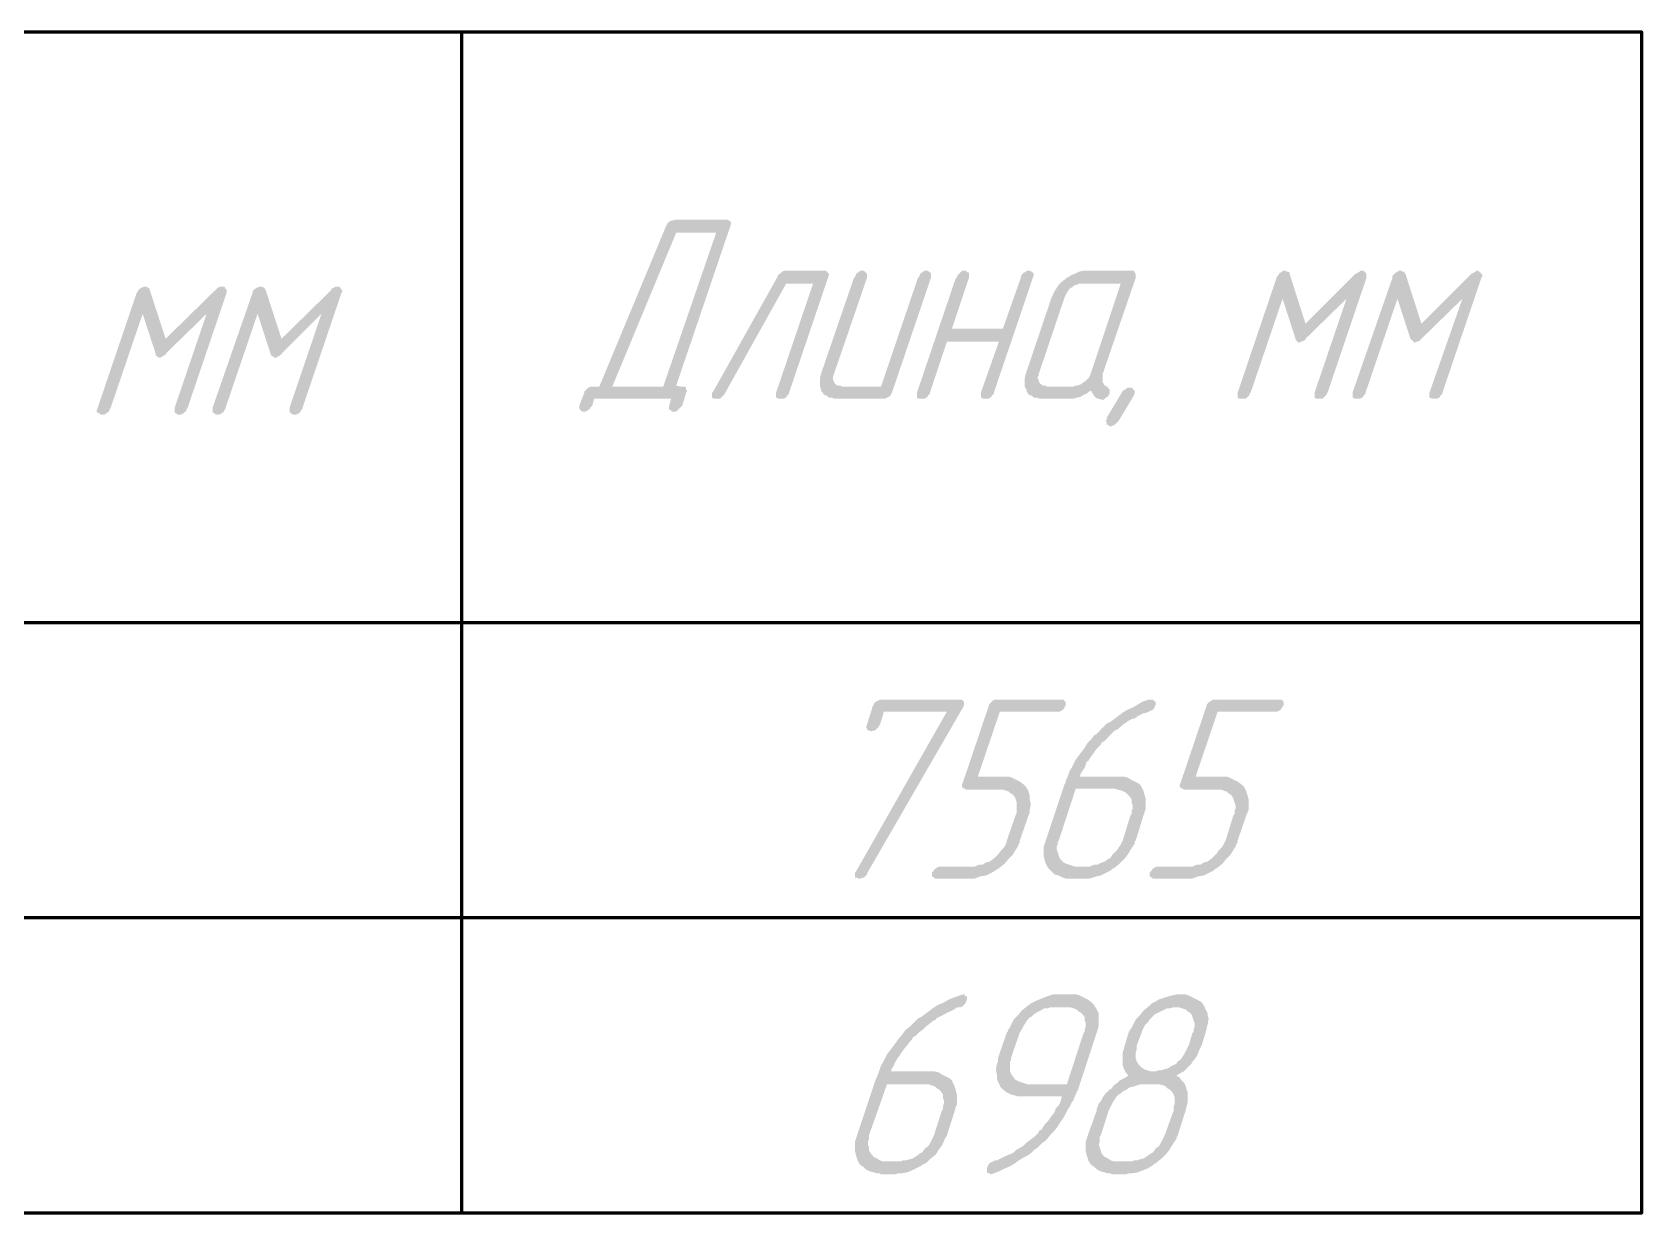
# Model space of a CAD drawing. Extents: x 260 to 1101, y 70 to 664.
# Drawn here: x 587.4 to 628.31, y 279.02 to 309.02 of the extents above; entities that cross this region are included whole.
import ezdxf

# ---------------------------------------------------------------- set-up
doc = ezdxf.new("R2010")
doc.units = 0
doc.header["$MEASUREMENT"] = 0
doc.layers.add('PDF _Геометрия', color=7, linetype='CONTINUOUS')
doc.layers.add('PDF _Сплошная заливка', color=7, linetype='CONTINUOUS')

msp = doc.modelspace()

# ---------------------------------------------------------------- hatches: boundary and pattern name
at = {"layer": 'PDF _Сплошная заливка', "transparency": 33554559}
h = msp.add_hatch(color=256, dxfattribs=at)
h.paths.add_polyline_path([(604.781, 303.918), (603.765, 303.918), (602.14, 300.006), (603.435, 300.006)], flags=0)
h.paths.add_polyline_path([(605.085, 304.248), (605.111, 304.223), (605.136, 304.223), (605.161, 304.172), (605.161, 304.147), (605.136, 304.07), (603.765, 300.032), (603.917, 300.006), (603.943, 300.006), (603.968, 300.006), (603.993, 300.006), (604.019, 299.981), (604.019, 299.93), (604.044, 299.905), (604.019, 299.854), (603.917, 299.524), (603.917, 299.524), (603.892, 299.498), (603.866, 299.473), (603.816, 299.422), (603.816, 299.422), (603.79, 299.397), (603.74, 299.371), (603.689, 299.371), (603.689, 299.371), (603.663, 299.371), (603.638, 299.397), (603.613, 299.422), (603.587, 299.422), (603.587, 299.448), (603.587, 299.473), (603.587, 299.524), (603.638, 299.702), (601.683, 299.702), (601.632, 299.524), (601.632, 299.524), (601.607, 299.498), (601.581, 299.473), (601.556, 299.422), (601.53, 299.422), (601.505, 299.397), (601.454, 299.371), (601.429, 299.371), (601.404, 299.371), (601.378, 299.371), (601.353, 299.397), (601.327, 299.422), (601.327, 299.422), (601.302, 299.448), (601.302, 299.473), (601.302, 299.524), (601.429, 299.854), (601.429, 299.854), (601.429, 299.879), (601.454, 299.905), (601.48, 299.93), (601.505, 299.956), (601.53, 299.981), (601.581, 300.006), (601.632, 300.006), (601.81, 300.006), (603.511, 304.096), (603.536, 304.121), (603.536, 304.147), (603.562, 304.172), (603.587, 304.197), (603.638, 304.223), (603.74, 304.248), (605.06, 304.248)], flags=0)
for points in [[(607.574, 302.953), (607.599, 302.927), (607.624, 302.902), (607.65, 302.877), (607.65, 302.851), (607.624, 302.775), (606.634, 299.854), (606.634, 299.829), (606.609, 299.803), (606.583, 299.778), (606.558, 299.727), (606.533, 299.727), (606.507, 299.702), (606.482, 299.702), (606.431, 299.702), (606.406, 299.702), (606.406, 299.702), (606.355, 299.702), (606.329, 299.727), (606.304, 299.727), (606.304, 299.752), (606.304, 299.803), (606.304, 299.854), (607.243, 302.623), (606.558, 302.623), (604.984, 299.803), (604.984, 299.803), (604.984, 299.803), (604.933, 299.752), (604.882, 299.702), (604.831, 299.702), (604.806, 299.702), (604.781, 299.702), (604.755, 299.702), (604.73, 299.702), (604.679, 299.727), (604.679, 299.727), (604.679, 299.752), (604.679, 299.803), (604.679, 299.854), (604.704, 299.879), (606.355, 302.826), (606.355, 302.826), (606.355, 302.851), (606.406, 302.877), (606.456, 302.927), (606.507, 302.953), (606.533, 302.953), (607.548, 302.953)], [(610.163, 302.953), (610.189, 302.927), (610.214, 302.902), (610.24, 302.902), (610.24, 302.877), (610.24, 302.826), (610.24, 302.775), (609.249, 299.854), (609.249, 299.854), (609.224, 299.829), (609.224, 299.803), (609.199, 299.778), (609.173, 299.752), (609.122, 299.727), (609.072, 299.702), (609.021, 299.702), (607.827, 299.702), (607.777, 299.702), (607.726, 299.727), (607.65, 299.727), (607.599, 299.778), (607.523, 299.803), (607.472, 299.879), (607.472, 299.879), (607.447, 299.905), (607.447, 299.956), (607.421, 300.006), (607.421, 300.083), (607.421, 300.159), (607.421, 300.235), (607.447, 300.337), (608.284, 302.775), (608.284, 302.775), (608.31, 302.8), (608.335, 302.851), (608.361, 302.902), (608.386, 302.902), (608.411, 302.927), (608.437, 302.953), (608.488, 302.953), (608.513, 302.953), (608.538, 302.953), (608.564, 302.927), (608.589, 302.902), (608.589, 302.902), (608.615, 302.877), (608.615, 302.826), (608.615, 302.775), (607.777, 300.337), (607.777, 300.337), (607.777, 300.311), (607.751, 300.286), (607.751, 300.26), (607.751, 300.21), (607.751, 300.184), (607.777, 300.133), (607.777, 300.108), (607.802, 300.108), (607.802, 300.083), (607.827, 300.057), (607.878, 300.032), (607.904, 300.032), (607.954, 300.032), (607.98, 300.006), (608.97, 300.006), (609.91, 302.775), (609.91, 302.775), (609.935, 302.8), (609.96, 302.851), (609.986, 302.902), (610.011, 302.902), (610.036, 302.927), (610.087, 302.953), (610.138, 302.953), (610.138, 302.953)], [(612.753, 302.953), (612.804, 302.927), (612.83, 302.902), (612.83, 302.902), (612.855, 302.877), (612.855, 302.826), (612.83, 302.775), (611.839, 299.854), (611.839, 299.829), (611.814, 299.803), (611.788, 299.778), (611.763, 299.727), (611.738, 299.727), (611.712, 299.702), (611.687, 299.702), (611.636, 299.702), (611.611, 299.702), (611.611, 299.702), (611.56, 299.702), (611.535, 299.727), (611.509, 299.727), (611.509, 299.752), (611.509, 299.803), (611.509, 299.854), (611.966, 301.149), (610.646, 301.149), (610.214, 299.854), (610.214, 299.829), (610.189, 299.803), (610.163, 299.778), (610.138, 299.727), (610.113, 299.727), (610.087, 299.702), (610.036, 299.702), (609.986, 299.702), (609.986, 299.702), (609.96, 299.702), (609.935, 299.702), (609.884, 299.727), (609.884, 299.727), (609.884, 299.752), (609.884, 299.803), (609.884, 299.854), (610.874, 302.775), (610.9, 302.775), (610.9, 302.8), (610.925, 302.851), (610.976, 302.902), (610.976, 302.902), (611.001, 302.927), (611.052, 302.953), (611.103, 302.953), (611.103, 302.953), (611.128, 302.953), (611.154, 302.927), (611.205, 302.902), (611.205, 302.902), (611.205, 302.877), (611.205, 302.826), (611.205, 302.775), (610.773, 301.48), (612.068, 301.48), (612.525, 302.775), (612.525, 302.775), (612.525, 302.8), (612.55, 302.851), (612.601, 302.902), (612.601, 302.902), (612.652, 302.927), (612.677, 302.953), (612.728, 302.953)], [(621.234, 302.953), (621.259, 302.927), (621.285, 302.902), (621.285, 302.902), (621.31, 302.877), (621.31, 302.826), (621.31, 302.8), (621.31, 302.775), (620.32, 299.854), (620.295, 299.829), (620.295, 299.803), (620.269, 299.778), (620.218, 299.727), (620.218, 299.727), (620.193, 299.702), (620.142, 299.702), (620.091, 299.702), (620.091, 299.702), (620.066, 299.702), (620.041, 299.702), (619.99, 299.727), (619.99, 299.727), (619.99, 299.752), (619.99, 299.803), (619.99, 299.854), (620.802, 302.242), (619.761, 301.226), (619.761, 301.226), (619.761, 301.2), (619.711, 301.175), (619.66, 301.149), (619.634, 301.149), (619.609, 301.124), (619.584, 301.124), (619.558, 301.149), (619.533, 301.175), (619.507, 301.2), (619.507, 301.226), (619.177, 302.242), (618.365, 299.854), (618.339, 299.829), (618.339, 299.803), (618.314, 299.778), (618.263, 299.727), (618.263, 299.727), (618.238, 299.702), (618.187, 299.702), (618.136, 299.702), (618.136, 299.702), (618.111, 299.702), (618.085, 299.702), (618.035, 299.727), (618.035, 299.727), (618.035, 299.752), (618.035, 299.803), (618.035, 299.854), (619.025, 302.775), (619.025, 302.8), (619.05, 302.826), (619.076, 302.851), (619.101, 302.902), (619.127, 302.902), (619.127, 302.902), (619.152, 302.927), (619.203, 302.953), (619.253, 302.953), (619.253, 302.953), (619.279, 302.927), (619.304, 302.927), (619.33, 302.927), (619.33, 302.927), (619.355, 302.902), (619.355, 302.877), (619.761, 301.607), (621.031, 302.877), (621.031, 302.877), (621.056, 302.877), (621.082, 302.902), (621.132, 302.927), (621.158, 302.953), (621.209, 302.953), (621.209, 302.953)], [(624.154, 302.953), (624.179, 302.927), (624.205, 302.902), (624.23, 302.902), (624.23, 302.877), (624.255, 302.826), (624.255, 302.8), (624.23, 302.775), (623.24, 299.854), (623.24, 299.829), (623.214, 299.803), (623.189, 299.778), (623.164, 299.727), (623.138, 299.727), (623.113, 299.702), (623.088, 299.702), (623.037, 299.702), (623.011, 299.702), (623.011, 299.702), (622.961, 299.702), (622.935, 299.727), (622.91, 299.727), (622.91, 299.752), (622.91, 299.803), (622.91, 299.854), (623.748, 302.242), (622.707, 301.226), (622.707, 301.226), (622.681, 301.2), (622.656, 301.175), (622.605, 301.149), (622.58, 301.149), (622.529, 301.124), (622.529, 301.124), (622.504, 301.149), (622.478, 301.175), (622.453, 301.2), (622.427, 301.226), (622.097, 302.242), (621.285, 299.854), (621.285, 299.829), (621.259, 299.803), (621.234, 299.778), (621.209, 299.727), (621.183, 299.727), (621.158, 299.702), (621.132, 299.702), (621.082, 299.702), (621.056, 299.702), (621.056, 299.702), (621.005, 299.702), (620.98, 299.727), (620.955, 299.727), (620.955, 299.752), (620.955, 299.803), (620.955, 299.854), (621.97, 302.775), (621.97, 302.8), (621.97, 302.826), (621.996, 302.851), (622.046, 302.902), (622.046, 302.902), (622.046, 302.902), (622.097, 302.927), (622.123, 302.953), (622.173, 302.953), (622.199, 302.953), (622.224, 302.927), (622.25, 302.927), (622.25, 302.927), (622.275, 302.927), (622.275, 302.902), (622.3, 302.877), (622.707, 301.607), (623.976, 302.877), (623.976, 302.877), (623.976, 302.877), (624.027, 302.902), (624.078, 302.927), (624.103, 302.953), (624.129, 302.953)], [(592.263, 302.546), (592.288, 302.546), (592.313, 302.496), (592.313, 302.496), (592.339, 302.47), (592.339, 302.445), (592.339, 302.419), (592.339, 302.394), (591.349, 299.473), (591.323, 299.448), (591.323, 299.422), (591.298, 299.371), (591.247, 299.346), (591.247, 299.321), (591.222, 299.321), (591.171, 299.295), (591.12, 299.295), (591.12, 299.295), (591.095, 299.295), (591.069, 299.321), (591.019, 299.346), (591.019, 299.346), (591.019, 299.371), (591.019, 299.397), (591.019, 299.473), (591.831, 301.861), (590.79, 300.845), (590.79, 300.819), (590.79, 300.819), (590.739, 300.794), (590.688, 300.768), (590.663, 300.743), (590.638, 300.743), (590.612, 300.743), (590.587, 300.768), (590.562, 300.794), (590.536, 300.794), (590.536, 300.845), (590.206, 301.861), (589.393, 299.473), (589.368, 299.448), (589.368, 299.422), (589.343, 299.371), (589.292, 299.346), (589.292, 299.321), (589.267, 299.321), (589.216, 299.295), (589.165, 299.295), (589.165, 299.295), (589.14, 299.295), (589.114, 299.321), (589.063, 299.346), (589.063, 299.346), (589.038, 299.371), (589.038, 299.397), (589.063, 299.473), (590.054, 302.394), (590.054, 302.394), (590.079, 302.419), (590.104, 302.47), (590.13, 302.496), (590.155, 302.496), (590.155, 302.521), (590.181, 302.521), (590.231, 302.546), (590.282, 302.546), (590.282, 302.546), (590.308, 302.546), (590.333, 302.521), (590.358, 302.521), (590.358, 302.521), (590.384, 302.496), (590.384, 302.47), (590.79, 301.226), (592.06, 302.47), (592.06, 302.47), (592.085, 302.496), (592.11, 302.521), (592.161, 302.546), (592.187, 302.546), (592.237, 302.546), (592.237, 302.546)], [(595.183, 302.546), (595.208, 302.546), (595.233, 302.496), (595.259, 302.496), (595.259, 302.47), (595.284, 302.445), (595.284, 302.419), (595.259, 302.394), (594.269, 299.473), (594.269, 299.448), (594.243, 299.422), (594.218, 299.371), (594.192, 299.346), (594.167, 299.321), (594.142, 299.321), (594.116, 299.295), (594.065, 299.295), (594.04, 299.295), (594.04, 299.295), (593.989, 299.321), (593.964, 299.346), (593.939, 299.346), (593.939, 299.371), (593.939, 299.397), (593.939, 299.473), (594.751, 301.861), (593.735, 300.845), (593.735, 300.819), (593.71, 300.819), (593.685, 300.794), (593.634, 300.768), (593.608, 300.743), (593.558, 300.743), (593.558, 300.743), (593.532, 300.768), (593.481, 300.794), (593.481, 300.794), (593.456, 300.845), (593.126, 301.861), (592.313, 299.473), (592.313, 299.448), (592.288, 299.422), (592.263, 299.371), (592.237, 299.346), (592.212, 299.321), (592.187, 299.321), (592.161, 299.295), (592.11, 299.295), (592.085, 299.295), (592.085, 299.295), (592.034, 299.321), (592.009, 299.346), (591.983, 299.346), (591.983, 299.371), (591.983, 299.397), (591.983, 299.473), (592.999, 302.394), (592.999, 302.394), (592.999, 302.419), (593.024, 302.47), (593.075, 302.496), (593.075, 302.496), (593.075, 302.521), (593.126, 302.521), (593.151, 302.546), (593.202, 302.546), (593.228, 302.546), (593.253, 302.546), (593.278, 302.521), (593.278, 302.521), (593.304, 302.521), (593.304, 302.496), (593.329, 302.47), (593.735, 301.226), (595.005, 302.47), (595.005, 302.47), (595.005, 302.496), (595.056, 302.521), (595.106, 302.546), (595.132, 302.546), (595.157, 302.546)], [(615.343, 299.981), (615.369, 299.956), (615.394, 299.93), (615.394, 299.93), (615.419, 299.905), (615.419, 299.854), (615.419, 299.829), (615.419, 299.829), (615.419, 299.829), (615.394, 299.778), (615.013, 299.143), (614.962, 299.092), (614.937, 299.067), (614.912, 299.041), (614.912, 299.041), (614.861, 299.016), (614.835, 299.016), (614.81, 298.99), (614.81, 298.99), (614.759, 299.016), (614.734, 299.041), (614.708, 299.041), (614.708, 299.067), (614.708, 299.092), (614.683, 299.143), (614.708, 299.168), (614.708, 299.168), (614.708, 299.219), (615.089, 299.854), (615.115, 299.905), (615.165, 299.93), (615.191, 299.93), (615.191, 299.956), (615.242, 299.981), (615.267, 299.981), (615.292, 299.981), (615.292, 299.981)], [(611.001, 292.056), (611.027, 292.056), (611.052, 292.031), (611.077, 292.005), (611.077, 292.005), (611.077, 291.955), (611.077, 291.904), (611.052, 291.853), (608.615, 287.637), (608.615, 287.611), (608.615, 287.611), (608.589, 287.586), (608.538, 287.535), (608.437, 287.51), (608.411, 287.51), (608.386, 287.51), (608.361, 287.535), (608.31, 287.535), (608.31, 287.56), (608.31, 287.586), (608.31, 287.611), (608.31, 287.662), (608.335, 287.687), (610.646, 291.751), (609.046, 291.751), (608.945, 291.421), (608.919, 291.396), (608.919, 291.37), (608.894, 291.345), (608.843, 291.294), (608.843, 291.294), (608.818, 291.269), (608.767, 291.269), (608.716, 291.243), (608.716, 291.243), (608.691, 291.269), (608.665, 291.269), (608.615, 291.294), (608.615, 291.294), (608.615, 291.32), (608.589, 291.37), (608.615, 291.396), (608.615, 291.421), (608.767, 291.904), (608.767, 291.904), (608.792, 291.929), (608.792, 291.955), (608.818, 291.98), (608.843, 292.005), (608.894, 292.031), (608.945, 292.056), (608.995, 292.056), (610.976, 292.056)], [(613.591, 292.056), (613.617, 292.056), (613.642, 292.005), (613.667, 292.005), (613.667, 291.98), (613.667, 291.929), (613.667, 291.904), (613.667, 291.904), (613.642, 291.878), (613.617, 291.828), (613.591, 291.802), (613.566, 291.777), (613.54, 291.777), (613.515, 291.751), (613.439, 291.751), (611.992, 291.751), (611.433, 290.1), (612.119, 290.1), (612.144, 290.1), (612.22, 290.1), (612.296, 290.075), (612.398, 290.024), (612.499, 289.973), (612.601, 289.897), (612.626, 289.872), (612.677, 289.821), (612.677, 289.796), (612.703, 289.77), (612.728, 289.694), (612.753, 289.618), (612.753, 289.516), (612.779, 289.389), (612.753, 289.262), (612.753, 289.186), (612.728, 289.135), (612.499, 288.475), (612.499, 288.475), (612.499, 288.449), (612.499, 288.424), (612.474, 288.399), (612.449, 288.322), (612.398, 288.246), (612.322, 288.119), (612.22, 288.018), (612.119, 287.891), (611.992, 287.789), (611.966, 287.789), (611.966, 287.764), (611.941, 287.764), (611.915, 287.738), (611.865, 287.713), (611.839, 287.687), (611.738, 287.637), (611.636, 287.586), (611.484, 287.56), (611.357, 287.51), (611.281, 287.51), (611.205, 287.51), (610.367, 287.51), (610.341, 287.51), (610.316, 287.535), (610.265, 287.56), (610.265, 287.56), (610.265, 287.586), (610.265, 287.611), (610.265, 287.662), (610.265, 287.662), (610.29, 287.687), (610.316, 287.713), (610.341, 287.764), (610.367, 287.764), (610.392, 287.789), (610.443, 287.814), (610.494, 287.814), (611.357, 287.814), (611.408, 287.84), (611.484, 287.865), (611.56, 287.865), (611.636, 287.916), (611.738, 287.941), (611.839, 288.018), (611.839, 288.018), (611.865, 288.043), (611.915, 288.094), (611.966, 288.145), (612.017, 288.221), (612.093, 288.297), (612.144, 288.373), (612.169, 288.475), (612.398, 289.135), (612.398, 289.135), (612.423, 289.186), (612.423, 289.237), (612.423, 289.288), (612.423, 289.364), (612.423, 289.44), (612.398, 289.516), (612.372, 289.592), (612.347, 289.592), (612.347, 289.618), (612.322, 289.643), (612.271, 289.669), (612.22, 289.719), (612.144, 289.745), (612.068, 289.77), (611.966, 289.77), (611.128, 289.77), (611.103, 289.796), (611.077, 289.796), (611.052, 289.821), (611.027, 289.846), (611.027, 289.897), (611.052, 289.948), (611.712, 291.904), (611.712, 291.904), (611.712, 291.929), (611.738, 291.955), (611.763, 291.98), (611.788, 292.005), (611.814, 292.031), (611.865, 292.056), (611.941, 292.056), (613.566, 292.056)], [(619.127, 292.056), (619.152, 292.056), (619.203, 292.005), (619.203, 292.005), (619.203, 291.98), (619.203, 291.929), (619.203, 291.904), (619.203, 291.904), (619.177, 291.878), (619.152, 291.828), (619.127, 291.802), (619.101, 291.777), (619.076, 291.777), (619.05, 291.751), (619, 291.751), (617.527, 291.751), (616.968, 290.1), (617.654, 290.1), (617.679, 290.1), (617.755, 290.1), (617.832, 290.075), (617.933, 290.024), (618.035, 289.973), (618.136, 289.897), (618.162, 289.872), (618.212, 289.821), (618.212, 289.796), (618.238, 289.77), (618.263, 289.694), (618.289, 289.618), (618.314, 289.516), (618.314, 289.389), (618.314, 289.262), (618.289, 289.186), (618.263, 289.135), (618.035, 288.475), (618.035, 288.475), (618.035, 288.449), (618.035, 288.424), (618.009, 288.399), (617.984, 288.322), (617.933, 288.246), (617.857, 288.119), (617.755, 288.018), (617.654, 287.891), (617.527, 287.789), (617.502, 287.789), (617.502, 287.764), (617.476, 287.764), (617.451, 287.738), (617.425, 287.713), (617.374, 287.687), (617.273, 287.637), (617.171, 287.586), (617.019, 287.56), (616.892, 287.51), (616.816, 287.51), (616.74, 287.51), (615.902, 287.51), (615.876, 287.51), (615.851, 287.535), (615.8, 287.56), (615.8, 287.56), (615.8, 287.586), (615.8, 287.611), (615.8, 287.662), (615.8, 287.662), (615.826, 287.687), (615.851, 287.713), (615.876, 287.764), (615.902, 287.764), (615.927, 287.789), (615.978, 287.814), (616.029, 287.814), (616.892, 287.814), (616.943, 287.84), (617.019, 287.865), (617.095, 287.865), (617.171, 287.916), (617.273, 287.941), (617.374, 288.018), (617.374, 288.018), (617.4, 288.043), (617.451, 288.094), (617.502, 288.145), (617.552, 288.221), (617.628, 288.297), (617.679, 288.373), (617.73, 288.475), (617.933, 289.135), (617.958, 289.135), (617.958, 289.186), (617.958, 289.237), (617.984, 289.288), (617.984, 289.364), (617.958, 289.44), (617.933, 289.516), (617.908, 289.592), (617.882, 289.592), (617.882, 289.618), (617.857, 289.643), (617.806, 289.669), (617.755, 289.719), (617.679, 289.745), (617.603, 289.77), (617.502, 289.77), (616.664, 289.77), (616.638, 289.796), (616.613, 289.796), (616.587, 289.821), (616.562, 289.846), (616.562, 289.897), (616.587, 289.948), (617.248, 291.904), (617.248, 291.904), (617.248, 291.929), (617.273, 291.955), (617.298, 291.98), (617.324, 292.005), (617.374, 292.031), (617.4, 292.056), (617.476, 292.056), (619.101, 292.056)]]:
    msp.add_hatch(color=256, dxfattribs=at).paths.add_polyline_path(points)
h = msp.add_hatch(color=256, dxfattribs=at)
h.paths.add_polyline_path([(615.064, 302.623), (614.048, 302.623), (614.023, 302.623), (613.998, 302.623), (613.972, 302.597), (613.921, 302.597), (613.871, 302.572), (613.82, 302.521), (613.82, 302.521), (613.794, 302.521), (613.769, 302.496), (613.744, 302.47), (613.693, 302.394), (613.667, 302.343), (613.642, 302.292), (612.982, 300.337), (612.982, 300.337), (612.982, 300.311), (612.982, 300.286), (612.956, 300.26), (612.956, 300.21), (612.982, 300.184), (612.982, 300.133), (613.007, 300.108), (613.007, 300.108), (613.007, 300.083), (613.058, 300.057), (613.083, 300.032), (613.109, 300.032), (613.16, 300.032), (613.185, 300.006), (613.871, 300.006), (613.896, 300.032), (613.947, 300.032), (614.023, 300.057), (614.074, 300.083), (614.099, 300.108), (614.124, 300.108), (614.124, 300.133), (614.15, 300.133), (614.175, 300.159), (614.251, 300.235), (614.277, 300.286), (614.302, 300.337)], flags=0)
h.paths.add_polyline_path([(615.394, 302.953), (615.419, 302.927), (615.419, 302.902), (615.445, 302.877), (615.445, 302.851), (615.445, 302.775), (614.607, 300.337), (614.607, 300.337), (614.607, 300.311), (614.607, 300.311), (614.607, 300.26), (614.607, 300.21), (614.607, 300.133), (614.607, 300.133), (614.607, 300.108), (614.632, 300.083), (614.658, 300.032), (614.683, 300.032), (614.708, 300.006), (614.734, 300.006), (614.734, 299.981), (614.759, 299.956), (614.785, 299.93), (614.785, 299.905), (614.785, 299.879), (614.785, 299.854), (614.785, 299.829), (614.759, 299.803), (614.734, 299.752), (614.683, 299.727), (614.683, 299.727), (614.658, 299.702), (614.632, 299.676), (614.581, 299.676), (614.505, 299.702), (614.505, 299.702), (614.48, 299.702), (614.429, 299.727), (614.378, 299.778), (614.378, 299.778), (614.378, 299.803), (614.353, 299.829), (614.353, 299.829), (614.328, 299.879), (614.302, 299.905), (614.302, 299.905), (614.251, 299.879), (614.201, 299.829), (614.124, 299.803), (614.048, 299.752), (613.947, 299.727), (613.845, 299.702), (613.744, 299.702), (613.033, 299.702), (613.007, 299.702), (612.931, 299.727), (612.855, 299.727), (612.804, 299.778), (612.728, 299.803), (612.677, 299.879), (612.677, 299.879), (612.677, 299.905), (612.652, 299.956), (612.626, 300.006), (612.626, 300.083), (612.626, 300.159), (612.626, 300.235), (612.652, 300.337), (613.312, 302.292), (613.337, 302.318), (613.337, 302.343), (613.363, 302.394), (613.388, 302.445), (613.439, 302.521), (613.49, 302.597), (613.566, 302.673), (613.667, 302.75), (613.667, 302.75), (613.693, 302.775), (613.744, 302.8), (613.82, 302.851), (613.896, 302.877), (613.998, 302.927), (614.099, 302.953), (614.201, 302.953), (615.369, 302.953)], flags=0)
h = msp.add_hatch(color=256, dxfattribs=at)
h.paths.add_polyline_path([(614.886, 289.796), (613.921, 289.796), (613.49, 288.475), (613.464, 288.449), (613.464, 288.424), (613.464, 288.373), (613.439, 288.322), (613.439, 288.246), (613.464, 288.17), (613.49, 288.094), (613.515, 288.018), (613.515, 288.018), (613.54, 287.992), (613.566, 287.967), (613.617, 287.916), (613.667, 287.891), (613.744, 287.865), (613.82, 287.84), (613.896, 287.814), (614.277, 287.814), (614.328, 287.84), (614.404, 287.865), (614.48, 287.865), (614.581, 287.916), (614.658, 287.941), (614.759, 288.018), (614.785, 288.018), (614.81, 288.043), (614.835, 288.094), (614.886, 288.145), (614.962, 288.221), (615.013, 288.297), (615.064, 288.373), (615.115, 288.475), (615.318, 289.135), (615.343, 289.135), (615.343, 289.186), (615.343, 289.237), (615.369, 289.288), (615.369, 289.364), (615.343, 289.44), (615.343, 289.516), (615.292, 289.592), (615.292, 289.592), (615.267, 289.618), (615.242, 289.643), (615.191, 289.694), (615.14, 289.719), (615.089, 289.745), (614.988, 289.77)], flags=0)
h.paths.add_polyline_path([(615.876, 292.056), (615.902, 292.031), (615.927, 292.005), (615.953, 292.005), (615.953, 291.98), (615.953, 291.929), (615.927, 291.878), (615.927, 291.878), (615.927, 291.853), (615.902, 291.828), (615.902, 291.802), (615.876, 291.802), (615.876, 291.802), (615.826, 291.777), (615.775, 291.751), (615.724, 291.726), (615.623, 291.701), (615.47, 291.624), (615.47, 291.599), (615.445, 291.599), (615.419, 291.574), (615.369, 291.574), (615.318, 291.548), (615.267, 291.523), (615.165, 291.447), (615.165, 291.447), (615.115, 291.421), (615.064, 291.37), (615.013, 291.32), (614.912, 291.269), (614.835, 291.193), (614.734, 291.091), (614.632, 290.989), (614.607, 290.989), (614.581, 290.964), (614.556, 290.913), (614.505, 290.862), (614.455, 290.812), (614.404, 290.735), (614.328, 290.634), (614.277, 290.558), (614.251, 290.532), (614.251, 290.507), (614.201, 290.481), (614.175, 290.405), (614.15, 290.329), (614.099, 290.253), (614.048, 290.177), (614.023, 290.1), (615.039, 290.1), (615.064, 290.1), (615.14, 290.1), (615.242, 290.075), (615.318, 290.024), (615.419, 289.973), (615.521, 289.923), (615.572, 289.872), (615.597, 289.821), (615.597, 289.821), (615.623, 289.77), (615.648, 289.719), (615.673, 289.618), (615.699, 289.542), (615.699, 289.415), (615.699, 289.288), (615.673, 289.211), (615.648, 289.135), (615.445, 288.475), (615.445, 288.475), (615.419, 288.449), (615.419, 288.424), (615.419, 288.399), (615.369, 288.322), (615.318, 288.246), (615.242, 288.119), (615.165, 288.018), (615.039, 287.891), (614.912, 287.789), (614.912, 287.789), (614.886, 287.764), (614.861, 287.764), (614.835, 287.738), (614.81, 287.713), (614.759, 287.687), (614.658, 287.637), (614.556, 287.586), (614.429, 287.56), (614.277, 287.51), (614.201, 287.51), (614.124, 287.51), (613.769, 287.51), (613.744, 287.51), (613.667, 287.51), (613.591, 287.535), (613.49, 287.586), (613.388, 287.611), (613.312, 287.687), (613.261, 287.738), (613.21, 287.789), (613.21, 287.789), (613.21, 287.789), (613.185, 287.84), (613.16, 287.891), (613.134, 287.967), (613.109, 288.068), (613.109, 288.195), (613.109, 288.272), (613.109, 288.322), (613.134, 288.399), (613.16, 288.475), (613.642, 289.923), (613.642, 289.923), (613.667, 289.948), (613.667, 289.999), (613.693, 290.05), (613.718, 290.1), (613.744, 290.177), (613.769, 290.253), (613.82, 290.329), (613.871, 290.431), (613.921, 290.532), (613.998, 290.634), (614.074, 290.735), (614.15, 290.837), (614.226, 290.964), (614.328, 291.066), (614.404, 291.167), (614.429, 291.167), (614.455, 291.193), (614.48, 291.218), (614.531, 291.269), (614.581, 291.32), (614.632, 291.37), (614.708, 291.447), (614.81, 291.497), (614.912, 291.574), (615.013, 291.65), (615.115, 291.726), (615.242, 291.802), (615.369, 291.853), (615.496, 291.929), (615.623, 292.005), (615.775, 292.056), (615.851, 292.056), (615.851, 292.056)], flags=0)
h = msp.add_hatch(color=256, dxfattribs=at)
h.paths.add_polyline_path([(610.087, 282.277), (609.122, 282.277), (608.665, 280.982), (608.665, 280.956), (608.665, 280.931), (608.665, 280.88), (608.64, 280.829), (608.64, 280.753), (608.665, 280.677), (608.665, 280.601), (608.716, 280.524), (608.716, 280.499), (608.742, 280.499), (608.767, 280.448), (608.818, 280.423), (608.868, 280.398), (608.945, 280.347), (609.021, 280.321), (609.097, 280.321), (609.478, 280.321), (609.529, 280.347), (609.605, 280.347), (609.681, 280.372), (609.783, 280.398), (609.859, 280.448), (609.96, 280.524), (609.96, 280.524), (610.011, 280.55), (610.036, 280.575), (610.087, 280.652), (610.163, 280.702), (610.214, 280.779), (610.265, 280.88), (610.316, 280.982), (610.519, 281.617), (610.544, 281.642), (610.544, 281.668), (610.544, 281.718), (610.57, 281.794), (610.57, 281.871), (610.544, 281.947), (610.544, 282.023), (610.494, 282.099), (610.494, 282.099), (610.468, 282.125), (610.443, 282.15), (610.392, 282.176), (610.341, 282.226), (610.265, 282.252), (610.189, 282.277)], flags=0)
h.paths.add_polyline_path([(611.077, 284.563), (611.103, 284.538), (611.128, 284.512), (611.154, 284.512), (611.154, 284.462), (611.154, 284.436), (611.128, 284.385), (611.128, 284.385), (611.128, 284.36), (611.103, 284.335), (611.103, 284.309), (611.077, 284.309), (611.077, 284.284), (611.027, 284.258), (610.976, 284.233), (610.9, 284.233), (610.824, 284.182), (610.671, 284.106), (610.671, 284.106), (610.646, 284.106), (610.621, 284.081), (610.57, 284.055), (610.519, 284.03), (610.468, 284.004), (610.367, 283.954), (610.367, 283.928), (610.316, 283.903), (610.265, 283.877), (610.214, 283.827), (610.113, 283.75), (610.036, 283.674), (609.935, 283.598), (609.833, 283.496), (609.808, 283.496), (609.783, 283.471), (609.757, 283.42), (609.706, 283.369), (609.656, 283.293), (609.605, 283.242), (609.529, 283.141), (609.478, 283.064), (609.452, 283.039), (609.452, 283.014), (609.402, 282.963), (609.376, 282.912), (609.326, 282.836), (609.3, 282.76), (609.249, 282.684), (609.224, 282.607), (610.24, 282.607), (610.265, 282.607), (610.341, 282.607), (610.443, 282.582), (610.519, 282.531), (610.621, 282.48), (610.722, 282.429), (610.773, 282.379), (610.798, 282.328), (610.798, 282.303), (610.824, 282.277), (610.849, 282.201), (610.874, 282.125), (610.9, 282.023), (610.9, 281.896), (610.9, 281.769), (610.874, 281.718), (610.849, 281.617), (610.646, 280.982), (610.646, 280.956), (610.621, 280.956), (610.621, 280.931), (610.595, 280.906), (610.57, 280.829), (610.519, 280.728), (610.443, 280.626), (610.367, 280.499), (610.24, 280.398), (610.113, 280.271), (610.113, 280.271), (610.087, 280.271), (610.062, 280.245), (610.036, 280.245), (610.011, 280.22), (609.96, 280.194), (609.859, 280.144), (609.757, 280.093), (609.63, 280.042), (609.478, 280.017), (609.402, 280.017), (609.326, 279.991), (608.97, 279.991), (608.945, 280.017), (608.868, 280.017), (608.792, 280.042), (608.691, 280.067), (608.589, 280.118), (608.513, 280.194), (608.462, 280.22), (608.411, 280.271), (608.411, 280.296), (608.411, 280.296), (608.386, 280.321), (608.361, 280.398), (608.335, 280.474), (608.31, 280.575), (608.31, 280.702), (608.31, 280.753), (608.31, 280.829), (608.335, 280.906), (608.361, 280.982), (608.843, 282.429), (608.843, 282.429), (608.868, 282.455), (608.868, 282.48), (608.894, 282.531), (608.919, 282.607), (608.945, 282.684), (608.97, 282.76), (609.021, 282.836), (609.072, 282.938), (609.122, 283.039), (609.199, 283.141), (609.275, 283.242), (609.351, 283.344), (609.427, 283.446), (609.529, 283.573), (609.605, 283.674), (609.63, 283.674), (609.63, 283.699), (609.681, 283.725), (609.732, 283.776), (609.783, 283.827), (609.833, 283.877), (609.91, 283.954), (610.011, 284.004), (610.113, 284.081), (610.214, 284.157), (610.316, 284.233), (610.443, 284.309), (610.57, 284.36), (610.697, 284.436), (610.824, 284.487), (610.976, 284.538), (611.052, 284.563), (611.052, 284.563)], flags=0)
h = msp.add_hatch(color=256, dxfattribs=at)
h.paths.add_polyline_path([(613.693, 284.233), (613.337, 284.233), (613.261, 284.233), (613.21, 284.208), (613.109, 284.208), (613.033, 284.157), (612.931, 284.106), (612.855, 284.055), (612.83, 284.03), (612.804, 284.004), (612.753, 283.979), (612.703, 283.928), (612.652, 283.852), (612.601, 283.776), (612.55, 283.674), (612.499, 283.598), (612.271, 282.938), (612.271, 282.912), (612.271, 282.887), (612.246, 282.836), (612.246, 282.785), (612.246, 282.709), (612.246, 282.633), (612.271, 282.557), (612.322, 282.48), (612.322, 282.455), (612.347, 282.455), (612.372, 282.404), (612.423, 282.379), (612.474, 282.353), (612.55, 282.328), (612.626, 282.303), (612.703, 282.277), (613.693, 282.277), (614.124, 283.598), (614.15, 283.598), (614.15, 283.623), (614.15, 283.674), (614.175, 283.75), (614.175, 283.827), (614.15, 283.903), (614.15, 283.979), (614.099, 284.055), (614.099, 284.055), (614.074, 284.081), (614.048, 284.106), (613.998, 284.131), (613.947, 284.182), (613.871, 284.208), (613.794, 284.233)], flags=0)
h.paths.add_polyline_path([(613.871, 284.563), (613.947, 284.563), (614.023, 284.538), (614.124, 284.487), (614.226, 284.436), (614.328, 284.36), (614.353, 284.335), (614.404, 284.284), (614.404, 284.258), (614.404, 284.258), (614.429, 284.233), (614.455, 284.182), (614.48, 284.131), (614.505, 284.081), (614.505, 284.03), (614.505, 283.954), (614.505, 283.776), (614.48, 283.674), (614.455, 283.598), (613.972, 282.125), (613.972, 282.125), (613.947, 282.099), (613.947, 282.074), (613.921, 282.023), (613.896, 281.972), (613.871, 281.896), (613.82, 281.82), (613.769, 281.718), (613.718, 281.642), (613.667, 281.541), (613.617, 281.439), (613.54, 281.337), (613.464, 281.21), (613.388, 281.109), (613.287, 281.007), (613.185, 280.88), (613.185, 280.88), (613.16, 280.855), (613.134, 280.829), (613.083, 280.804), (613.033, 280.753), (612.956, 280.677), (612.88, 280.626), (612.804, 280.55), (612.703, 280.474), (612.601, 280.423), (612.474, 280.347), (612.372, 280.271), (612.246, 280.194), (612.119, 280.144), (611.966, 280.067), (611.839, 280.017), (611.763, 279.991), (611.763, 279.991), (611.738, 280.017), (611.712, 280.017), (611.662, 280.042), (611.662, 280.067), (611.662, 280.093), (611.662, 280.118), (611.662, 280.169), (611.662, 280.169), (611.687, 280.194), (611.687, 280.22), (611.712, 280.245), (611.712, 280.271), (611.738, 280.271), (611.763, 280.296), (611.814, 280.321), (611.814, 280.321), (611.839, 280.321), (611.865, 280.347), (611.915, 280.347), (611.966, 280.372), (612.017, 280.398), (612.068, 280.423), (612.119, 280.448), (612.296, 280.524), (612.347, 280.55), (612.423, 280.626), (612.449, 280.626), (612.474, 280.652), (612.525, 280.677), (612.601, 280.728), (612.677, 280.804), (612.779, 280.88), (612.88, 280.956), (612.982, 281.058), (612.982, 281.083), (613.007, 281.109), (613.058, 281.134), (613.083, 281.185), (613.134, 281.261), (613.21, 281.337), (613.261, 281.414), (613.337, 281.515), (613.337, 281.515), (613.363, 281.541), (613.388, 281.591), (613.414, 281.668), (613.464, 281.718), (613.515, 281.794), (613.54, 281.871), (613.566, 281.972), (612.576, 281.972), (612.55, 281.972), (612.449, 281.972), (612.372, 281.998), (612.271, 282.023), (612.169, 282.074), (612.068, 282.15), (612.042, 282.176), (611.992, 282.226), (611.992, 282.252), (611.992, 282.252), (611.966, 282.303), (611.941, 282.353), (611.915, 282.429), (611.915, 282.531), (611.89, 282.658), (611.915, 282.785), (611.941, 282.861), (611.941, 282.938), (612.169, 283.598), (612.169, 283.598), (612.169, 283.598), (612.195, 283.623), (612.195, 283.649), (612.246, 283.725), (612.296, 283.827), (612.347, 283.928), (612.449, 284.03), (612.55, 284.157), (612.677, 284.258), (612.703, 284.284), (612.703, 284.284), (612.728, 284.284), (612.753, 284.309), (612.779, 284.335), (612.83, 284.36), (612.931, 284.411), (613.058, 284.462), (613.185, 284.512), (613.337, 284.563), (613.414, 284.563), (613.845, 284.563)], flags=0)
h = msp.add_hatch(color=256, dxfattribs=at)
h.paths.add_polyline_path([(616.46, 284.233), (616.435, 284.233), (616.384, 284.233), (616.308, 284.208), (616.232, 284.208), (616.13, 284.157), (616.029, 284.106), (615.927, 284.055), (615.927, 284.055), (615.902, 284.03), (615.851, 283.979), (615.8, 283.928), (615.749, 283.852), (615.673, 283.776), (615.623, 283.674), (615.597, 283.598), (615.47, 283.268), (615.47, 283.242), (615.47, 283.217), (615.47, 283.166), (615.445, 283.09), (615.445, 283.014), (615.445, 282.938), (615.47, 282.861), (615.521, 282.785), (615.521, 282.785), (615.546, 282.76), (615.572, 282.734), (615.597, 282.709), (615.673, 282.658), (615.749, 282.633), (615.826, 282.607), (615.902, 282.607), (615.953, 282.607), (616.003, 282.633), (616.08, 282.633), (616.156, 282.658), (616.257, 282.684), (616.333, 282.734), (616.435, 282.785), (616.46, 282.785), (616.486, 282.811), (616.511, 282.861), (616.587, 282.912), (616.638, 282.988), (616.689, 283.064), (616.74, 283.166), (616.791, 283.268), (616.892, 283.598), (616.917, 283.598), (616.917, 283.623), (616.917, 283.674), (616.943, 283.75), (616.943, 283.827), (616.917, 283.903), (616.892, 283.979), (616.867, 284.055), (616.867, 284.055), (616.841, 284.081), (616.816, 284.106), (616.765, 284.131), (616.714, 284.182), (616.638, 284.208), (616.562, 284.233)], flags=0)
h.paths.add_polyline_path([(615.953, 282.277), (615.597, 282.277), (615.546, 282.277), (615.47, 282.252), (615.394, 282.226), (615.292, 282.201), (615.216, 282.15), (615.115, 282.099), (615.089, 282.074), (615.064, 282.049), (615.013, 282.023), (614.962, 281.972), (614.912, 281.896), (614.861, 281.82), (614.81, 281.718), (614.759, 281.617), (614.556, 280.982), (614.531, 280.956), (614.531, 280.931), (614.531, 280.88), (614.531, 280.829), (614.505, 280.753), (614.531, 280.677), (614.556, 280.601), (614.581, 280.524), (614.581, 280.499), (614.607, 280.499), (614.632, 280.448), (614.683, 280.423), (614.734, 280.398), (614.81, 280.347), (614.886, 280.321), (614.962, 280.321), (615.343, 280.321), (615.394, 280.347), (615.47, 280.347), (615.546, 280.372), (615.648, 280.398), (615.724, 280.448), (615.826, 280.524), (615.851, 280.524), (615.876, 280.55), (615.902, 280.575), (615.953, 280.652), (616.029, 280.702), (616.08, 280.779), (616.13, 280.88), (616.181, 280.982), (616.41, 281.617), (616.41, 281.642), (616.41, 281.668), (616.41, 281.718), (616.435, 281.794), (616.435, 281.871), (616.435, 281.947), (616.41, 282.023), (616.359, 282.099), (616.359, 282.099), (616.333, 282.125), (616.308, 282.15), (616.257, 282.176), (616.207, 282.226), (616.156, 282.252), (616.054, 282.277)], flags=0)
h.paths.add_polyline_path([(616.638, 284.563), (616.714, 284.563), (616.791, 284.538), (616.892, 284.487), (616.994, 284.436), (617.095, 284.385), (617.146, 284.335), (617.171, 284.284), (617.171, 284.284), (617.197, 284.258), (617.197, 284.233), (617.222, 284.182), (617.248, 284.131), (617.273, 284.081), (617.273, 284.03), (617.298, 283.954), (617.273, 283.801), (617.248, 283.699), (617.222, 283.598), (617.121, 283.268), (617.095, 283.242), (617.095, 283.217), (617.07, 283.166), (617.044, 283.115), (617.019, 283.039), (616.994, 282.988), (616.917, 282.887), (616.867, 282.836), (616.867, 282.811), (616.841, 282.785), (616.816, 282.76), (616.765, 282.709), (616.714, 282.658), (616.664, 282.607), (616.562, 282.557), (616.486, 282.506), (616.486, 282.48), (616.511, 282.48), (616.562, 282.455), (616.587, 282.404), (616.638, 282.353), (616.689, 282.303), (616.714, 282.226), (616.74, 282.15), (616.74, 282.125), (616.765, 282.099), (616.765, 282.049), (616.765, 281.998), (616.765, 281.896), (616.765, 281.82), (616.74, 281.718), (616.714, 281.617), (616.511, 280.982), (616.511, 280.956), (616.486, 280.956), (616.486, 280.931), (616.486, 280.906), (616.435, 280.829), (616.384, 280.753), (616.308, 280.626), (616.232, 280.524), (616.105, 280.398), (615.978, 280.296), (615.978, 280.296), (615.953, 280.271), (615.927, 280.271), (615.902, 280.245), (615.876, 280.22), (615.826, 280.194), (615.749, 280.144), (615.623, 280.093), (615.496, 280.042), (615.343, 280.017), (615.267, 280.017), (615.191, 279.991), (614.835, 279.991), (614.81, 280.017), (614.734, 280.017), (614.658, 280.042), (614.556, 280.067), (614.455, 280.118), (614.378, 280.194), (614.328, 280.22), (614.277, 280.271), (614.277, 280.296), (614.277, 280.296), (614.251, 280.321), (614.226, 280.398), (614.201, 280.474), (614.175, 280.575), (614.175, 280.702), (614.175, 280.753), (614.175, 280.829), (614.201, 280.906), (614.226, 280.982), (614.455, 281.617), (614.455, 281.642), (614.455, 281.668), (614.48, 281.718), (614.505, 281.794), (614.556, 281.845), (614.607, 281.947), (614.658, 282.023), (614.734, 282.099), (614.759, 282.125), (614.785, 282.15), (614.835, 282.176), (614.886, 282.252), (614.962, 282.303), (615.039, 282.379), (615.14, 282.429), (615.267, 282.506), (615.242, 282.506), (615.242, 282.531), (615.216, 282.557), (615.191, 282.582), (615.165, 282.633), (615.14, 282.684), (615.115, 282.76), (615.115, 282.836), (615.115, 282.836), (615.115, 282.861), (615.115, 282.887), (615.115, 282.963), (615.115, 283.014), (615.115, 283.09), (615.14, 283.166), (615.165, 283.268), (615.267, 283.598), (615.267, 283.598), (615.267, 283.623), (615.292, 283.623), (615.292, 283.649), (615.343, 283.725), (615.394, 283.827), (615.445, 283.928), (615.546, 284.03), (615.648, 284.157), (615.8, 284.284), (615.8, 284.284), (615.826, 284.309), (615.851, 284.335), (615.902, 284.36), (615.953, 284.385), (616.029, 284.436), (616.105, 284.462), (616.181, 284.487), (616.359, 284.538), (616.486, 284.563), (616.613, 284.563)], flags=0)

# ---------------------------------------------------------------- linework, layer by layer
at = {"layer": 'PDF _Геометрия', "lineweight": 60}
msp.add_lwpolyline([(533.341, 309.015), (533.341, 279.015), (628.307, 279.015), (628.307, 309.015)], close=True, dxfattribs=at)
for points in [[(598.318, 279.015), (598.318, 309.015)], [(533.341, 294.015), (628.307, 294.015)], [(533.341, 286.516), (628.307, 286.516)]]:
    msp.add_lwpolyline(points, dxfattribs=at)

doc.saveas('drawing.dxf')
